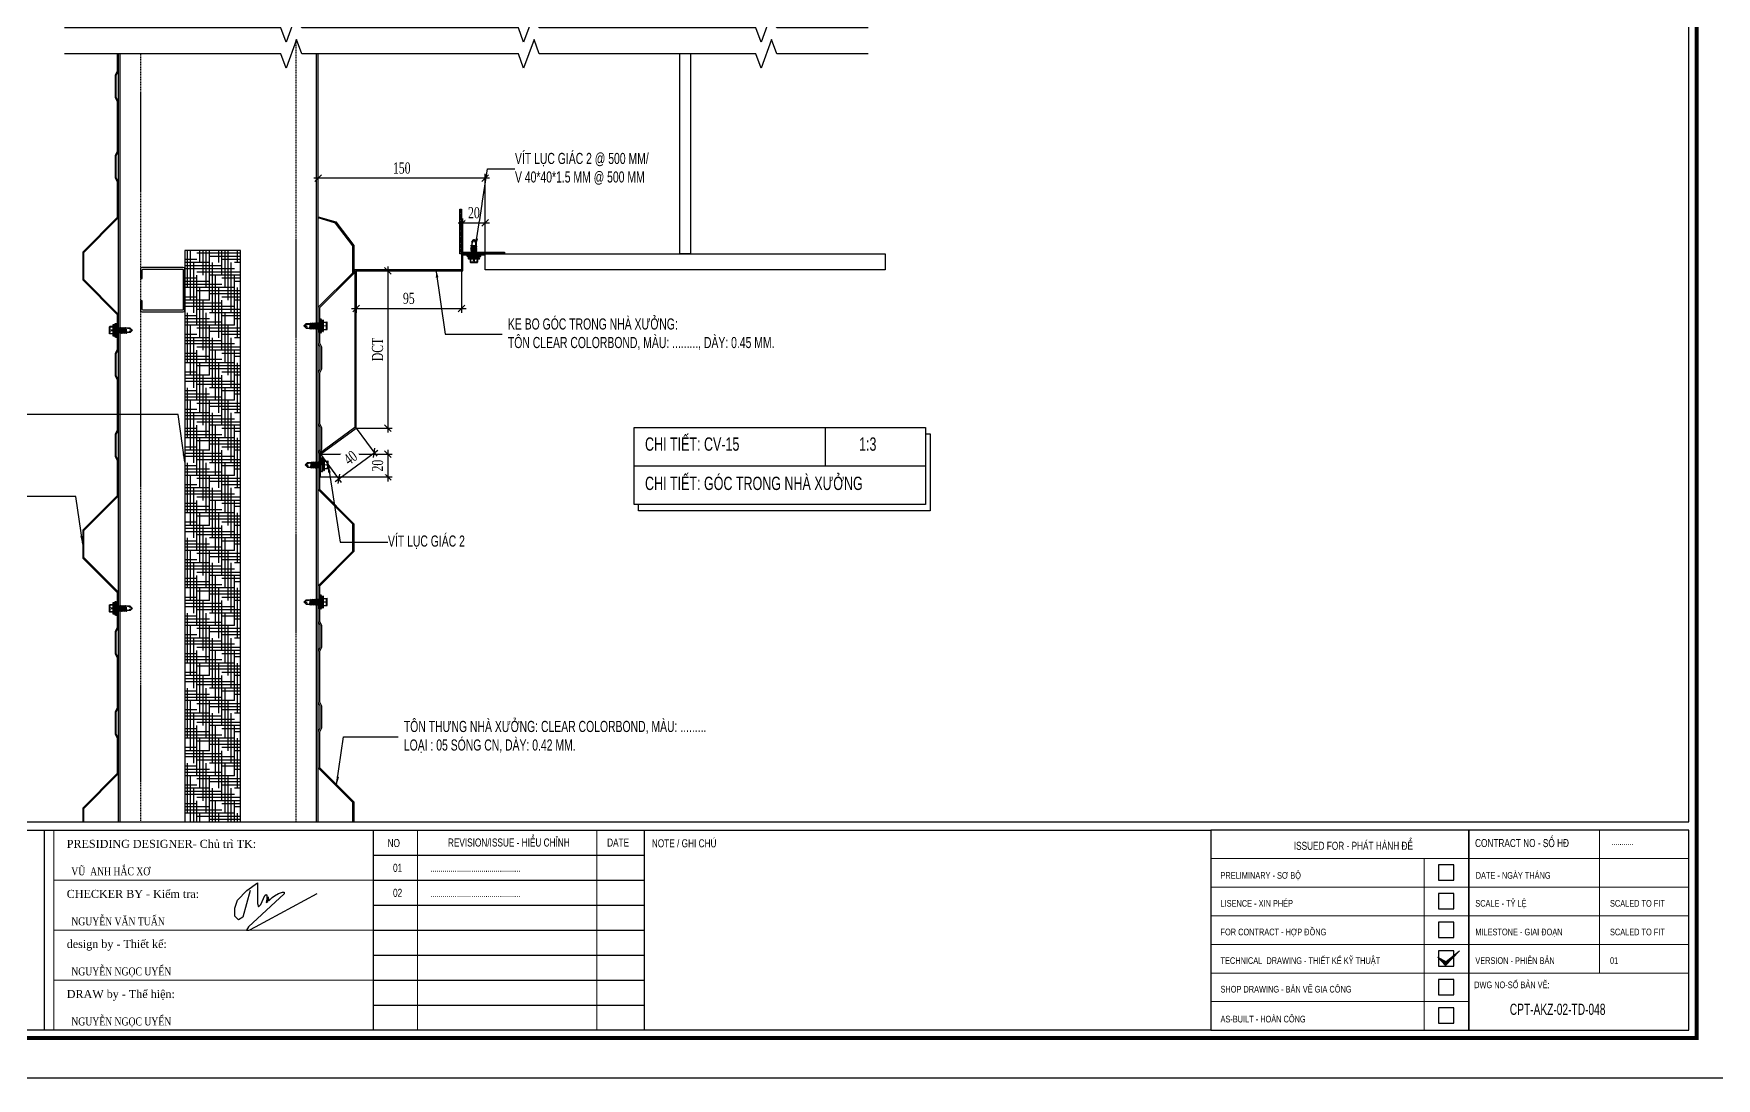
# Model space of a CAD drawing. Header units: inches. Extents: x 315041 to 662841, y -45540 to -35018.
# Drawn here: x 333976.9 to 334355.3, y -38167.8 to -37933 of the extents above; entities that cross this region are included whole.
import ezdxf
from ezdxf.enums import TextEntityAlignment as Align

# ---------------------------------------------------------------- set-up
doc = ezdxf.new("R2010")
doc.units = ezdxf.units.IN
doc.header["$MEASUREMENT"] = 0
doc.linetypes.add('HIDDEN', pattern=[0.375, 0.25, -0.125])
for name, color, linetype in [('1', 1, 'Continuous'), ('2', 2, 'Continuous'), ('251', 251, 'Continuous'), ('3', 3, 'Continuous'), ('7', 7, 'Continuous'), ('8', 8, 'Continuous'), ('BAO KHUNG', 31, 'Continuous'), ('Fast RSQ_A2 Frame$0$Khung ten', 4, 'Continuous'), ('flashing', 6, 'Continuous'), ('STRUCTURE', 1, 'Continuous')]:
    doc.layers.add(name, color=color, linetype=linetype)
doc.layers.add('Cover text', color=7, linetype='Continuous', true_color=0x52370f)
for name, color, linetype, lineweight in [('DETAIL$0$S-Dim', 8, 'Continuous', 20), ('DETAIL$0$S-Hatch', 8, 'Continuous', 13), ('S-Hatch', 8, 'Continuous', 9)]:
    doc.layers.add(name, color=color, linetype=linetype, lineweight=lineweight)
doc.styles.add('ST1', font='times.ttf', dxfattribs={"width": 0.7})
doc.styles.add('ST1H', font='vnshxh.shx', dxfattribs={"width": 0.7})
doc.styles.add('ST3', font='times.ttf', dxfattribs={"width": 0.8})
doc.styles.get("Standard").update_dxf_attribs({"font": 'VHARIALN.TTF'})
doc.styles.add('style2', font='VHAVANI.TTF')
doc.styles.add('TIEU DE', font='VHARIALN.TTF', dxfattribs={"width": 0.8})
doc.dimstyles.new('3', dxfattribs={"dimtxt": 3.5, "dimasz": 1.8, "dimexe": 1, "dimexo": 0, "dimgap": 1, "dimtad": 1, "dimdec": 0, "dimlfac": 3, "dimzin": 0, "dimdsep": 46, "dimtxsty": 'ST1H', "dimblk": 'OBLIQUE', "dimcen": 1, "dimdle": 1, "dimclrd": 8, "dimclre": 8, "dimclrt": 3, "dimadec": 0, "dimazin": 0, "dimtfac": 1, "dimtdec": 0, "dimtix": 1, "dimtofl": 0, "dimtmove": 1, "dimatfit": 3, "dimfxl": 0.18, "dimtolj": 1, "dimtzin": 0, "dimlwd": -1, "dimlwe": -1, "dimarcsym": 1})
doc.dimstyles.new('4', dxfattribs={"dimtxt": 2.5, "dimasz": 1.5, "dimexe": 1, "dimexo": 0, "dimgap": 1, "dimtad": 1, "dimdec": 0, "dimlfac": 4, "dimzin": 0, "dimdsep": 46, "dimtxsty": 'ST1', "dimblk": 'OBLIQUE', "dimcen": 1, "dimdle": 1, "dimclrd": 8, "dimclre": 8, "dimclrt": 3, "dimadec": 0, "dimazin": 0, "dimtfac": 1, "dimtdec": 0, "dimtix": 1, "dimtmove": 0, "dimatfit": 3, "dimfxl": 0.18, "dimtfill": 1, "dimtolj": 1, "dimtzin": 0, "dimlwd": -1, "dimlwe": -1, "dimarcsym": 1})

# ---------------------------------------------------------------- blocks, each defined once
blk = doc.blocks.new('DETAIL$0$MARK')
at = {"layer": 'DETAIL$0$S-Hatch', "linetype": 'Continuous'}
h = blk.add_hatch(dxfattribs=at)
h.set_pattern_fill('ANSI31', color=256, scale=50, style=0)
h.paths.add_polyline_path([(1667850, -1156933), (1667909, -1156997), (1668012, -1156885), (1667913, -1156967)])
at = {"layer": 'DETAIL$0$S-Dim', "linetype": 'Continuous'}
blk.add_lwpolyline([(1667850, -1156933), (1667909, -1156997), (1668012, -1156885), (1667913, -1156967), (1667850, -1156933)], dxfattribs=at)
blk = doc.blocks.new('A$C3be9bcc6')
at = {"layer": '1', "color": 5, "lineweight": 30}
blk.add_lwpolyline([(0.81, 8.89), (-0.84, 2.88), (-1.85, 2.33), (-2.68, 3.13), (-2.68, 4.9), (-2.07, 6.74), (0.04, 8.88), (2.4, 10.63), (2.4, 6), (2.65, 5.25), (3.15, 5.75), (4.09, 7.78), (4.36, 8), (4.55, 7.76), (4.55, 6.96), (4.38, 6.24), (4.73, 6.44), (4.87, 7.5), (4.91, 6.81), (4.96, 6.56), (5.3, 6.85), (5.71, 7.36), (6.26, 7.68), (7.16, 8.21), (8.05, 8.54), (8.45, 8.54), (8.45, 8.14), (0.41, 0.75), (0, 0), (0.54, 0), (2.01, 0.75), (15.87, 8.23)], dxfattribs=at)
blk = doc.blocks.new('A$C75D82031')
at = {"layer": '2', "color": 157, "linetype": 'Continuous'}
blk.add_lwpolyline([(0, 420), (594, 420), (594, 0), (0, 0)], close=True, dxfattribs=at)
at = {"layer": '251', "linetype": 'Continuous'}
for p, q in [((285.8, 50.19), (346.77, 50.19)), ((285.8, 44.56), (346.77, 44.56)), ((285.8, 38.94), (346.77, 38.94)), ((285.8, 33.31), (346.77, 33.31)), ((285.8, 27.69), (346.77, 27.69)), ((285.8, 22.06), (346.77, 22.06)), ((285.8, 16.44), (346.77, 16.44))]:
    blk.add_line(p, q, dxfattribs=at)
at = {"layer": '7', "color": 147, "linetype": 'Continuous'}
blk.add_lwpolyline([(12.33, 57.61), (581.67, 57.61), (581.67, 409.19), (12.33, 409.19)], close=True, dxfattribs=at)
at = {"layer": 'BAO KHUNG', "color": 7}
blk.add_line((346.77, 10.81), (346.77, 55.81), dxfattribs=at)
at = {"layer": 'BAO KHUNG', "color": 167, "linetype": 'Continuous', "const_width": 0.871}
blk.add_lwpolyline([(10.59, 9.07), (583.41, 9.07), (583.41, 410.93), (10.59, 410.93)], close=True, dxfattribs=at)
at = {"layer": 'BAO KHUNG', "color": 7}
for points in [[(144.95, 55.81), (285.8, 55.81), (285.8, 10.81), (144.95, 10.81)], [(211.89, 55.81), (474.14, 55.81), (474.14, 10.81), (211.89, 10.81)], [(474.14, 10.81), (532.16, 10.81), (532.16, 55.81), (474.14, 55.81)], [(532.16, 10.81), (581.67, 10.81), (581.67, 55.81), (532.16, 55.81)]]:
    blk.add_lwpolyline(points, close=True, dxfattribs=at)
at = {"layer": 'Fast RSQ_A2 Frame$0$Khung ten', "color": 7, "ltscale": 1000}
for points in [[(525.34, 44.51), (528.78, 44.51), (528.78, 47.96), (525.34, 47.96)], [(525.34, 38.09), (528.78, 38.09), (528.78, 41.53), (525.34, 41.53)], [(525.34, 31.66), (528.78, 31.66), (528.78, 35.1), (525.34, 35.1)], [(525.34, 25.23), (528.78, 25.23), (528.78, 28.67), (525.34, 28.67)], [(525.34, 18.8), (528.78, 18.8), (528.78, 22.24), (525.34, 22.24)], [(525.34, 12.37), (528.78, 12.37), (528.78, 15.81), (525.34, 15.81)]]:
    blk.add_lwpolyline(points, close=True, dxfattribs=at)
at = {"layer": 'S-Hatch'}
for p, q in [((213.95, 10.81), (213.95, 55.81)), ((295.73, 55.81), (295.73, 10.81)), ((336.07, 55.81), (336.07, 10.81)), ((561.54, 55.81), (561.54, 23.67)), ((474.14, 49.38), (532.16, 49.38)), ((522.13, 10.81), (522.13, 49.38)), ((532.16, 49.38), (581.67, 49.38)), ((285.8, 44.56), (213.95, 44.56)), ((474.14, 42.95), (532.16, 42.95)), ((532.16, 42.95), (581.67, 42.95)), ((474.14, 36.52), (532.16, 36.52)), ((532.16, 36.52), (581.67, 36.52)), ((285.8, 33.31), (213.95, 33.31)), ((474.14, 30.1), (532.16, 30.1)), ((532.16, 30.1), (581.67, 30.1)), ((474.14, 23.67), (532.16, 23.67)), ((532.16, 23.67), (581.67, 23.67)), ((285.8, 22.06), (213.95, 22.06)), ((474.14, 17.24), (532.16, 17.24))]:
    blk.add_line(p, q, dxfattribs=at)
blk.add_blockref('A$C3be9bcc6', (257.32, 33.31))
at = {"layer": 'DETAIL$0$S-Dim', "linetype": 'Continuous', "xscale": 0.02999999996973202, "yscale": 0.02999999996973202, "zscale": 0.02999999996973202}
blk.add_blockref('DETAIL$0$MARK', (-49510.32, 34735.23), dxfattribs=at)
at = {"layer": 'BAO KHUNG', "color": 7, "linetype": 'Continuous', "style": 'ST3'}
for s, p in [('PRESIDING DESIGNER- Chủ trì TK:', (216.86, 51.8)), ('CHECKER BY - Kiểm tra:', (216.86, 40.55)), ('design by - Thiết kế:', (216.86, 29.3)), ('DRAW by - Thể hiện:', (216.86, 18.05))]:
    blk.add_text(s, height=1.8, dxfattribs=at).set_placement(p)
at = {"layer": 'BAO KHUNG', "color": 7, "linetype": 'Continuous', "width": 0.9}
for s, p in [('NO', (290.4, 52.88)), ('REVISION/ISSUE - HIÓU CHØNH', (316.27, 53)), ('DATE', (340.86, 52.99)), ('01', (291.27, 47.31)), ('02', (291.27, 41.69))]:
    blk.add_text(s, height=1.8, dxfattribs=at).set_placement(p, align=Align.MIDDLE_CENTER)
for s, p in [('NOTE / GHI CHÚ', (348.44, 51.92)), ('CONTRACT NO - Sè H§', (533.57, 51.98))]:
    blk.add_text(s, height=1.8, dxfattribs=at).set_placement(p)
blk.add_text('ISSUED FOR - PHÁT HÀNH ĐỂ ', height=1.8, dxfattribs=at).set_placement((506.46, 51.36), align=Align.CENTER)
at = {"layer": 'BAO KHUNG', "color": 109, "linetype": 'Continuous', "style": 'style2', "width": 0.8}
blk.add_text('...........', height=1.5, dxfattribs=at).set_placement((564.21, 52.44))
at = {"layer": 'Cover text', "linetype": 'Continuous', "width": 0.8}
for s, height, style, p in [('VŨ  ANH HẮC XƠ', 1.8, 'ST3', (217.88, 45.63)), ('............................................', 1.5, 'style2', (298.6, 46.4)), ('PRELIMINARY - S¥ Bé', 1.5, 'style2', (476.33, 44.85)), ('date - NGµY TH¸NG', 1.5, 'style2', (533.72, 44.85)), ('............................................', 1.5, 'style2', (298.6, 40.78)), ('LISENCE - XIN PHÐP', 1.5, 'style2', (476.33, 38.57)), ('scale - tû lÖ', 1.5, 'style2', (533.63, 38.57)), ('scaled to fit', 1.5, 'style2', (563.92, 38.57)), ('NGUYỄN VĂN TUẤN', 1.8, 'ST3', (217.88, 34.38)), ('FOR CONTRACT - HîP §åNG', 1.5, 'style2', (476.33, 32.14)), ('MILESTONE - GIAI §O¹N', 1.5, 'style2', (533.63, 32.14)), ('scaled to fit', 1.5, 'style2', (563.92, 32.14)), ('TECHNICAL  DRAWING - THIÕT KÕ Kü THUËT', 1.5, 'style2', (476.33, 25.71)), ('VERSION - PHI£N B¶N', 1.5, 'style2', (533.63, 25.71)), ('01', 1.5, 'style2', (563.92, 25.71)), ('NGUYỄN NGỌC UYỂN', 1.8, 'ST3', (217.88, 23.13)), ('SHOP DRAWING - B¶N VÏ GIA C¤NG', 1.5, 'style2', (476.33, 19.28)), ('%%u%%udwg no-sè b¶n vÏ:', 1.5, 'style2', (533.38, 20.26)), ('NGUYỄN NGỌC UYỂN', 1.8, 'ST3', (217.88, 11.88)), ('AS-BUILT - HOµN C¤NG', 1.5, 'style2', (476.33, 12.56))]:
    blk.add_text(s, height=height, dxfattribs=dict(at, style=style)).set_placement(p)
blk = doc.blocks.new('Short_Self_drilling')
at = {"layer": 'STRUCTURE', "color": 1, "linetype": 'Continuous'}
for p, q in [((6.4, 1.7), (-6.4, 1.7)), ((5.1, 3.8), (-5.1, 3.8)), ((-2.6, 2.9), (-5.1, 2.9)), ((-3.4, 3.8), (-3.4, 6.8)), ((3, 7.2), (-3, 7.2)), ((2.6, 2.9), (-2.6, 2.9)), ((-2.1, 2.8), (-2.1, 2.9)), ((6.3, 0), (0, 0)), ((2.2, 2.8), (2.2, 2.9)), ((2.2, -0.5), (2.2, 0)), ((5.1, 2.9), (2.6, 2.9)), ((3.4, 3.8), (3.4, 6.8)), ((3, -1.2), (-2.7, -0.2)), ((3, -2.7), (-2.7, -1.8)), ((3, -4.2), (-2.7, -3.3)), ((3, -5.8), (-2.7, -4.8)), ((3, -7.3), (-2.7, -6.3)), ((-1.9, -8), (-2.7, -7.9)), ((-2.1, -1.4), (-2.1, -0.9)), ((-2.1, -2.9), (-2.1, -2.4)), ((-2.1, -4.4), (-2.1, -3.9)), ((-2.1, -6), (-2.1, -5.4)), ((-2.1, -7.5), (-2.1, -7)), ((-2.1, -12.3), (-2.1, -8.5)), ((3, -8.8), (-1.1, -8.1)), ((2.1, -12.3), (2.1, -9.1)), ((2.2, -2), (2.2, -1.5)), ((2.2, -3.6), (2.2, -3)), ((2.2, -5.1), (2.2, -4.6)), ((2.2, -6.6), (2.2, -6.1)), ((2.2, -8.1), (2.2, -7.6))]:
    blk.add_line(p, q, dxfattribs=at)
blk.add_lwpolyline([(6.4, 1.3), (6.4, 1.7), (2.1, 2.8), (-2.1, 2.8), (-6.4, 1.7), (-6.4, 1.3)], close=True, dxfattribs=at)
for points in [[(-6.4, 1.3, -0.088869), (-6.3, 0), (0, 0)], [(-0.1, 3.8), (-0.3, 6.2, 0.338878), (-3.1, 6.2), (-3.3, 3.8)], [(3.3, 3.8), (3.1, 6.2, 0.338878), (0.3, 6.2), (0.1, 3.8)], [(2.1, -12.3), (0.2, -14.2, -0.333596), (-0.2, -14.2), (-2.1, -12.3)], [(-0.1, -14), (-1, -12.2, -0.148657), (-1.4, -11.2), (-2, -7.7, -0.815006), (-1.2, -7.8, 0.150833), (-0.8, -8.7)], [(2.1, -12.3), (1.7, -11.7, 0.52242), (0.9, -11.7), (-0.2, -14.2)]]:
    blk.add_lwpolyline(points, format="xyb", dxfattribs=at)
for points in [[(3, -1.2), (2.2, -1.5), (-2.1, -0.8), (-2.7, -0.2), (-2.4, 0)], [(3, -2.7), (2.2, -3), (-2.1, -2.4), (-2.7, -1.8), (-2.1, -1.4), (2.2, -2), (3, -2.7)], [(3, -4.2), (2.2, -4.6), (-2.1, -3.9), (-2.7, -3.3), (-2.1, -2.9), (2.2, -3.6), (3, -4.2)], [(3, -5.8), (2.2, -6.1), (-2.1, -5.4), (-2.7, -4.8), (-2.1, -4.4), (2.2, -5.1), (3, -5.8)], [(3, -7.3), (2.2, -7.6), (-2.1, -7), (-2.7, -6.3), (-2.1, -6), (2.2, -6.6), (3, -7.3)], [(-1.8, -8.5), (-2.1, -8.5), (-2.7, -7.9), (-2.1, -7.5), (-1.8, -7.5)], [(-1.3, -7.6), (2.2, -8.1), (3, -8.8)], [(-1.2, 0), (2.2, -0.5), (3, -1.2)], [(3, -8.8), (2.2, -9.1), (-0.8, -8.7)]]:
    blk.add_lwpolyline(points, dxfattribs=at)
for centre, radius, start, end in [((-5, 3.3), 0.455, 109.7949, 250.2674), ((-3, 6.8), 0.429, 90.0311, 180.0311), ((3, 6.8), 0.429, 0.0311, 90.0311), ((5.1, 3.3), 0.435, 279.7276, 80.3347), ((10, 0.2), 3.74, 162.2963, 182.6103)]:
    blk.add_arc(centre, radius, start, end, dxfattribs=at)
blk = doc.blocks.new('_Oblique')
at = {"color": 0, "linetype": 'ByBlock', "lineweight": -2}
blk.add_line((-0.5, -0.5), (0.5, 0.5), dxfattribs=at)
blk = doc.blocks.new('*D913')
at = {"color": 8, "linetype": 'Continuous', "transparency": 16777216}
for p, q in [((334049.36, -37986.34), (334049.36, -37995.81)), ((334073.1, -37986.09), (334073.1, -37995.81)), ((334048.36, -37994.81), (334074.1, -37994.81))]:
    blk.add_line(p, q, dxfattribs=at)
at = {"layer": 'Defpoints', "color": 0, "transparency": 16777216}
for p in [(334049.36, -37986.34), (334073.1, -37986.09), (334073.1, -37994.81)]:
    blk.add_point(p, dxfattribs=at)
at = {"color": 8, "transparency": 16777216, "xscale": 1.5, "yscale": 1.5, "zscale": 1.5, "rotation": 180}
blk.add_blockref('_Oblique', (334049.36, -37994.81), dxfattribs=at)
at = {"color": 8, "transparency": 16777216, "xscale": 1.5, "yscale": 1.5, "zscale": 1.5}
blk.add_blockref('_Oblique', (334073.1, -37994.81), dxfattribs=at)
at = {"color": 3, "transparency": 16777216, "insert": (334061.23, -37992.54), "char_height": 2.5, "attachment_point": 5, "style": 'ST1', "bg_fill": 3, "box_fill_scale": 1.25, "bg_fill_color": 256, "bg_fill_true_color": 13158600, "bg_fill_transparency": 9300284}
blk.add_mtext('\\A1;95', dxfattribs=at)
blk = doc.blocks.new('*D914')
at = {"color": 8, "linetype": 'Continuous', "transparency": 16777216}
for p, q in [((334072.35, -37975.57), (334079.39, -37975.57)), ((334073.35, -37982.74), (334073.35, -37974.57)), ((334078.39, -37982.49), (334078.39, -37974.57))]:
    blk.add_line(p, q, dxfattribs=at)
at = {"layer": 'Defpoints', "color": 0, "transparency": 16777216}
for p in [(334073.35, -37982.74), (334078.39, -37982.49)]:
    blk.add_point(p, dxfattribs=at)
at = {"color": 8, "transparency": 16777216, "xscale": 1.5, "yscale": 1.5, "zscale": 1.5, "rotation": 180}
blk.add_blockref('_Oblique', (334073.35, -37975.57), dxfattribs=at)
at = {"color": 8, "transparency": 16777216, "xscale": 1.5, "yscale": 1.5, "zscale": 1.5}
blk.add_blockref('_Oblique', (334078.39, -37975.57), dxfattribs=at)
at = {"color": 3, "transparency": 16777216, "insert": (334075.87, -37973.3), "char_height": 2.5, "attachment_point": 5, "style": 'ST1', "bg_fill": 3, "box_fill_scale": 1.25, "bg_fill_color": 256, "bg_fill_true_color": 13158600, "bg_fill_transparency": 11365384}
blk.add_mtext('\\A1;20', dxfattribs=at)
at = {"layer": 'Defpoints', "color": 0, "transparency": 16777216}
blk.add_point((334078.39, -37975.57), dxfattribs=at)
blk = doc.blocks.new('*D915')
at = {"color": 8, "linetype": 'Continuous', "transparency": 16777216}
for p, q in [((334056.48, -37985.34), (334056.48, -38022.68)), ((334049.36, -37986.34), (334057.48, -37986.34)), ((334049.36, -38021.68), (334057.48, -38021.68))]:
    blk.add_line(p, q, dxfattribs=at)
at = {"layer": 'Defpoints', "color": 0, "transparency": 16777216}
for p in [(334049.36, -37986.34), (334049.36, -38021.68), (334056.48, -38021.68)]:
    blk.add_point(p, dxfattribs=at)
at = {"color": 8, "transparency": 16777216, "xscale": 1.5, "yscale": 1.5, "zscale": 1.5}
for p, rotation in [((334056.48, -37986.34), 90), ((334056.48, -38021.68), 270)]:
    blk.add_blockref('_Oblique', p, dxfattribs=dict(at, rotation=rotation))
at = {"color": 3, "transparency": 16777216, "insert": (334054.2, -38004.01), "char_height": 2.5, "attachment_point": 5, "rotation": 90, "style": 'ST1', "bg_fill": 3, "box_fill_scale": 1.25, "bg_fill_color": 256, "bg_fill_true_color": 13158600, "bg_fill_transparency": 11362804}
blk.add_mtext('\\A1;DCT', dxfattribs=at)
blk = doc.blocks.new('*D916')
at = {"color": 8, "linetype": 'Continuous', "transparency": 16777216}
for p, q in [((334056.48, -38026.56), (334056.48, -38033.67)), ((334041.38, -38027.56), (334057.48, -38027.56)), ((334041.38, -38032.67), (334057.48, -38032.67))]:
    blk.add_line(p, q, dxfattribs=at)
at = {"layer": 'Defpoints', "color": 0, "transparency": 16777216}
for p in [(334041.38, -38027.56), (334041.38, -38032.67)]:
    blk.add_point(p, dxfattribs=at)
at = {"color": 8, "transparency": 16777216, "xscale": 1.5, "yscale": 1.5, "zscale": 1.5}
for p, rotation in [((334056.48, -38027.56), 90), ((334056.48, -38032.67), 270)]:
    blk.add_blockref('_Oblique', p, dxfattribs=dict(at, rotation=rotation))
at = {"color": 3, "transparency": 16777216, "insert": (334054.21, -38030.12), "char_height": 2.5, "attachment_point": 5, "rotation": 90, "style": 'ST1', "bg_fill": 3, "box_fill_scale": 1.25, "bg_fill_color": 256, "bg_fill_true_color": 13158600, "bg_fill_transparency": 13607888}
blk.add_mtext('\\A1;20', dxfattribs=at)
at = {"layer": 'Defpoints', "color": 0, "transparency": 16777216}
blk.add_point((334056.48, -38032.67), dxfattribs=at)
blk = doc.blocks.new('*D917')
at = {"color": 8, "linetype": 'Continuous', "transparency": 16777216}
for p, q in [((334049.36, -38021.68), (334054.03, -38028.02)), ((334044.65, -38033.69), (334054.24, -38026.62)), ((334041.38, -38027.56), (334046.05, -38033.9))]:
    blk.add_line(p, q, dxfattribs=at)
at = {"layer": 'Defpoints', "color": 0, "transparency": 16777216}
for p in [(334049.36, -38021.68), (334041.38, -38027.56), (334053.44, -38027.21)]:
    blk.add_point(p, dxfattribs=at)
at = {"color": 8, "transparency": 16777216, "xscale": 1.5, "yscale": 1.5, "zscale": 1.5}
for p, rotation in [((334053.44, -38027.21), 36.40432202294079), ((334045.46, -38033.1), 216.4043220229407)]:
    blk.add_blockref('_Oblique', p, dxfattribs=dict(at, rotation=rotation))
at = {"color": 3, "transparency": 16777216, "insert": (334048.1, -38028.33), "char_height": 2.5, "attachment_point": 5, "rotation": 36.4043, "style": 'ST1', "bg_fill": 3, "box_fill_scale": 1.25, "bg_fill_color": 256, "bg_fill_true_color": 13158600, "bg_fill_transparency": 0}
blk.add_mtext('\\A1;40', dxfattribs=at)
blk = doc.blocks.new('*D918')
at = {"color": 8, "linetype": 'Continuous', "transparency": 16777216}
for p, q in [((334079.39, -37965.52), (334039.88, -37965.52)), ((334040.88, -37984.9), (334040.88, -37964.52)), ((334078.39, -37984.9), (334078.39, -37964.52))]:
    blk.add_line(p, q, dxfattribs=at)
at = {"layer": 'Defpoints', "color": 0, "transparency": 16777216}
for p in [(334040.88, -37965.52), (334040.88, -37984.9), (334078.39, -37984.9)]:
    blk.add_point(p, dxfattribs=at)
at = {"color": 8, "transparency": 16777216, "xscale": 1.5, "yscale": 1.5, "zscale": 1.5, "rotation": 180}
blk.add_blockref('_Oblique', (334040.88, -37965.52), dxfattribs=at)
at = {"color": 8, "transparency": 16777216, "xscale": 1.5, "yscale": 1.5, "zscale": 1.5}
blk.add_blockref('_Oblique', (334078.39, -37965.52), dxfattribs=at)
at = {"color": 3, "transparency": 16777216, "insert": (334059.64, -37963.25), "char_height": 2.5, "attachment_point": 5, "style": 'ST1', "bg_fill": 3, "box_fill_scale": 1.25, "bg_fill_color": 256, "bg_fill_true_color": 13158600, "bg_fill_transparency": 0}
blk.add_mtext('\\A1;150', dxfattribs=at)

msp = doc.modelspace()

# ---------------------------------------------------------------- hatches: boundary and pattern name
at = {"true_color": 0xfa051e}
h = msp.add_hatch(dxfattribs=at)
h.set_pattern_fill('ANSI31', color=1, scale=2.25, style=0)
h.set_pattern_definition([(45, (86472.70667, -12108.4443), (-0.1988737822, 0.1988737822), [])])
h.paths.add_polyline_path([(334082.7289, -37982.4907), (334072.7289, -37982.4907), (334072.7289, -37972.4907), (334073.1039, -37972.4907), (334073.1039, -37982.1157), (334082.7289, -37982.1157)])
h = msp.add_hatch()
h.set_pattern_fill('HOUND', color=8, scale=11.25, angle=90, style=0)
h.set_pattern_definition([(90, (308203.25065, -287849.80884), (-0.703125, 2.8125), [11.25, -5.625]), (180, (308203.25065, -287849.80884), (2.8125, -0.703125), [11.25, -5.625])])
h.paths.add_polyline_path([(334010.8803, -38110.2113), (334023.3803, -38110.2113), (334023.3803, -37981.7456), (334010.8803, -37981.7456)])

# ---------------------------------------------------------------- linework, layer by layer
at = {"color": 9}
msp.add_line((334154.8268, -38021.5829), (334154.8268, -38030.2075), dxfattribs=at)
at = {"color": 94, "linetype": 'HIDDEN'}
for points in [[(334035.8803, -38110.2113), (334035.8803, -37934.4214)], [(334000.8803, -37937.5732), (334000.8803, -38110.2113)]]:
    msp.add_lwpolyline(points, dxfattribs=at)
at = {"color": 3, "ltscale": 15}
for points in [[(333995.6303, -37937.5732), (333995.6303, -37941.4743), (333995.181, -37942.3803), (333995.181, -37947.3724), (333995.6303, -37948.2784), (333995.6303, -37959.5539), (333995.181, -37960.4598), (333995.181, -37965.452), (333995.6303, -37966.3579), (333995.6303, -37974.3232), (333987.8925, -37982.112), (333987.8925, -37988.362), (333995.6303, -37996.1508), (333995.6303, -38004.052), (333995.181, -38004.9579), (333995.181, -38009.9501), (333995.6303, -38010.8561), (333995.6303, -38022.1315), (333995.181, -38023.0375), (333995.181, -38028.0296), (333995.6303, -38028.9356), (333995.6303, -38036.9008), (333987.8925, -38044.6312), (333987.8925, -38050.8812), (333995.6303, -38058.6115), (333995.6303, -38066.5127), (333995.181, -38067.4186), (333995.181, -38072.4108), (333995.6303, -38073.3168), (333995.6303, -38084.5922), (333995.181, -38085.4982), (333995.181, -38090.4903), (333995.6303, -38091.3963), (333995.6303, -38099.2975), (333987.8925, -38107.0863), (333987.8925, -38110.2113)], [(333988.1425, -38110.2113), (333988.1425, -38107.1894), (333995.8803, -38099.4005), (333995.8803, -38091.3377), (333995.431, -38090.4318), (333995.431, -38085.5568), (333995.8803, -38084.6508), (333995.8803, -38073.2582), (333995.431, -38072.3522), (333995.431, -38067.4772), (333995.8803, -38066.5713), (333995.8803, -38058.5079), (333988.1425, -38050.7776), (333988.1425, -38044.7348), (333995.8803, -38037.0045), (333995.8803, -38028.877), (333995.431, -38027.9711), (333995.431, -38023.0961), (333995.8803, -38022.1901), (333995.8803, -38010.7975), (333995.431, -38009.8915), (333995.431, -38005.0165), (333995.8803, -38004.1106), (333995.8803, -37996.0478), (333988.1425, -37988.2589), (333988.1425, -37982.2151), (333995.8803, -37974.4262), (333995.8803, -37966.2994), (333995.431, -37965.3934), (333995.431, -37960.5184), (333995.8803, -37959.6124), (333995.8803, -37948.2198), (333995.431, -37947.3138), (333995.431, -37942.4389), (333995.8803, -37941.5329), (333995.8803, -37937.5732)], [(334048.6181, -38110.2113), (334048.6181, -38105.7967), (334040.8803, -38098.0664), (334040.8803, -38089.9389), (334041.3296, -38089.033), (334041.3296, -38084.158), (334040.8803, -38083.252), (334040.8803, -38071.8594), (334041.3296, -38070.9534), (334041.3296, -38066.0784), (334040.8803, -38065.1725), (334040.8803, -38057.1097), (334048.6181, -38049.3208), (334048.6181, -38043.277), (334040.8803, -38035.4881), (334040.8803, -38027.3613), (334041.3296, -38026.4553), (334041.3296, -38021.5803), (334040.8803, -38020.6744), (334040.8803, -38009.2817), (334041.3296, -38008.3757), (334041.3296, -38003.5008), (334040.8803, -38002.5948), (334040.8803, -37994.5314), (334048.6181, -37986.8011), (334048.6181, -37980.7391), (334044.7058, -37975.6045), (334040.8327, -37974.4243), (334040.8327, -37974.1743), (334044.8296, -37975.3545), (334048.8681, -37980.6547), (334048.8681, -37986.9047), (334041.1303, -37994.6351), (334041.1303, -38002.5362), (334041.5796, -38003.4422), (334041.5796, -38008.4343), (334041.1303, -38009.3403), (334041.1303, -38020.6158), (334041.5796, -38021.5217), (334041.5796, -38026.5139), (334041.1303, -38027.4199), (334041.1303, -38035.3851), (334048.8681, -38043.1739), (334048.8681, -38049.4239), (334041.1303, -38057.2127), (334041.1303, -38065.1139), (334041.5796, -38066.0198), (334041.5796, -38071.012), (334041.1303, -38071.918), (334041.1303, -38083.1934), (334041.5796, -38084.0994), (334041.5796, -38089.0915), (334041.1303, -38089.9975), (334041.1303, -38097.9627), (334048.8681, -38105.6931), (334048.8681, -38110.2113)]]:
    msp.add_lwpolyline(points, dxfattribs=at)
at = {"color": 94}
for points in [[(333995.8803, -37937.5732), (333995.8803, -38110.2113)], [(333996.2553, -37937.5732), (333996.2553, -38110.2113)], [(334040.5053, -38110.2113), (334040.5053, -37937.5732)], [(334040.8803, -38110.2113), (334040.8803, -37937.5732)]]:
    msp.add_lwpolyline(points, dxfattribs=at)
at = {"color": 1, "true_color": 0xfa051e}
msp.add_lwpolyline([(334082.7289, -37982.4907), (334072.7289, -37982.4907), (334072.7289, -37972.4907), (334073.1039, -37972.4907), (334073.1039, -37982.1157), (334082.7289, -37982.1157)], close=True, dxfattribs=at)
at = {"color": 8}
msp.add_lwpolyline([(334023.3803, -38110.2113), (334023.3803, -37981.7456), (334010.8803, -37981.7456), (334010.8803, -38110.2113)], close=True, dxfattribs=at)
at = {"color": 1, "true_color": 0xfa051e}
msp.add_lwpolyline([(334001.2553, -37988.0895), (334001.2553, -37986.152, -0.41421356), (334001.4428, -37985.9645), (334010.3178, -37985.9645, -0.41421356), (334010.5053, -37986.152), (334010.5053, -37995.027, -0.41421356), (334010.3178, -37995.2145), (334001.4428, -37995.2145, -0.41421356), (334001.2553, -37995.027), (334001.2553, -37993.0895), (334000.8803, -37993.0895), (334000.8803, -37995.2145, 0.41421356), (334001.2553, -37995.5895), (334010.5053, -37995.5895, 0.41421356), (334010.8803, -37995.2145), (334010.8803, -37985.9645, 0.41421356), (334010.5053, -37985.5895), (334001.2553, -37985.5895, 0.41421356), (334000.8803, -37985.9645), (334000.8803, -37988.0895)], format="xyb", close=True, dxfattribs=at)
at = {"layer": '2'}
msp.add_lwpolyline([(334124.5909, -37937.5732), (334124.5909, -37982.4907), (334122.1909, -37982.4907), (334122.1909, -37937.5732)], dxfattribs=at)
msp.add_lwpolyline([(334078.3909, -37982.4907), (334168.3909, -37982.4907), (334168.3909, -37986.0907), (334078.3909, -37986.0907)], close=True, dxfattribs=at)
at = {"layer": '8', "ltscale": 1e-09}
msp.add_lwpolyline([(333995.8862, -38001.0907), (333995.8862, -38110.2113)], dxfattribs=at)
at = {"layer": 'flashing', "color": 94, "linetype": 'Continuous'}
for points in [[(334164.507, -37931.727), (334156.0061, -37931.727), (334143.958, -37931.727), (334142.7861, -37928.5073), (334140.4423, -37934.9467), (334139.2705, -37931.727), (334129.4034, -37931.727), (334112.477, -37931.727), (334102.61, -37931.727), (334090.5618, -37931.727), (334089.3899, -37928.5073), (334087.0462, -37934.9467), (334085.8743, -37931.727), (334076.0073, -37931.727), (334059.0808, -37931.727), (334049.2138, -37931.727), (334037.1656, -37931.727), (334035.9938, -37928.5073), (334033.65, -37934.9467), (334032.4781, -37931.727), (334022.6111, -37931.727), (334005.6847, -37931.727), (333995.8177, -37931.727), (333983.7695, -37931.727)], [(334164.507, -37937.5732), (334156.0061, -37937.5732), (334143.958, -37937.5732), (334142.7861, -37934.3535), (334140.4423, -37940.7929), (334139.2705, -37937.5732), (334129.4034, -37937.5732), (334112.477, -37937.5732), (334102.61, -37937.5732), (334090.5618, -37937.5732), (334089.3899, -37934.3535), (334087.0462, -37940.7929), (334085.8743, -37937.5732), (334076.0073, -37937.5732), (334059.0808, -37937.5732), (334049.2138, -37937.5732), (334037.1656, -37937.5732), (334035.9938, -37934.3535), (334033.65, -37940.7929), (334032.4781, -37937.5732), (334022.6111, -37937.5732), (334005.6847, -37937.5732), (333995.8177, -37937.5732), (333983.7695, -37937.5732)]]:
    msp.add_lwpolyline(points, dxfattribs=at)
at = {"layer": 'flashing', "color": 6}
msp.add_lwpolyline([(334049.1093, -37986.0907), (334049.1093, -38021.5363), (334041.1303, -38027.4199), (334041.1303, -38032.6723), (334041.3803, -38032.6723), (334041.3804, -38027.5649), (334049.3593, -38021.6814), (334049.3593, -37986.3407), (334073.3493, -37986.3407), (334073.3493, -37982.7407), (334078.3909, -37982.7407), (334078.3909, -37982.7407), (334078.3909, -37982.7407), (334078.3909, -37982.4907), (334078.1409, -37982.4907), (334078.1409, -37982.4907), (334073.0993, -37982.4907), (334073.0993, -37986.0907)], close=True, dxfattribs=at)

# ---------------------------------------------------------------- block references
at = {"color": 1}
msp.add_blockref('A$C75D82031', (333767.4423, -38167.8214), dxfattribs=at)
at = {"color": 1, "yscale": 0.2399999998742715, "zscale": 0.2399999999999999}
for p, xscale, rotation in [((334075.8701, -37982.7407), 0.240000000018588, 179.9688724451954), ((333995.6303, -37999.7038), -0.240000000018588, 90.0311275548046), ((334041.1303, -37998.7024), 0.240000000018588, 269.9688724451954), ((334041.3804, -38029.9395), 0.240000000018588, 269.9688724451954), ((333995.6303, -38062.2044), -0.240000000018588, 90.0311275548046), ((334041.1303, -38060.7657), 0.240000000018588, 269.9688724451954)]:
    msp.add_blockref('Short_Self_drilling', p, dxfattribs=dict(at, xscale=xscale, rotation=rotation))

# ---------------------------------------------------------------- texts
at = {"color": 3, "ltscale": 0.5, "style": 'TIEU DE', "width": 0.8}
msp.add_attdef('CPT-AKZ-02-TD-048', text='KC-01', height=2.5, dxfattribs=at).set_placement((334319.5855, -38152.3063), align=Align.MIDDLE_CENTER)

# ---------------------------------------------------------------- leaders
at = {"color": 9}
for points in [[(334010.8803, -38029.3248), (334009.3325, -38018.5974), (333972.7761, -38018.5974)], [(333987.8925, -38047.7562), (333986.3447, -38037.0288), (333972.7761, -38037.0288)], [(334044.9992, -38101.8279), (334046.547, -38091.1006), (334060.1156, -38091.1006)]]:
    msp.add_leader(points, dimstyle='3', override={"dimgap": 1, "dimtad": 0}, dxfattribs=at)

# ---------------------------------------------------------------- next in the draw order: texts
at = {"layer": '3', "attachment_point": 4, "style": 'ST1H', "bg_fill": 2}
for s, insert, char_height in [('\\A1;VÝT LôC GI¸C 2 @ 500 MM/\\PV 40*40*1.5 MM @ 500 MM', (334085.1058, -37963.4157), 2.5), ('\\A1;CHI TIÕT: CV-15', (334114.3519, -38025.2974), 3), ('\\A1;VÝT LôC GI¸C 2 ', (334056.5457, -38047.3515), 2.5), ('\\A1;t«n TH¦NG nhµ x\xadëng: CLEAR COLORBOND, mµu: .........\\PLo¹i : 05 SãNG CN, dµy: 0.42 mm.', (334060.1156, -38091.1006), 2.5)]:
    msp.add_mtext(s, dxfattribs=dict(at, insert=insert, char_height=char_height))

# ---------------------------------------------------------------- next in the draw order: dimensions: what is measured, and where the dimension line sits
at = {"color": 1, "true_color": 0xfb040c}
for base, p1, p2, picture, middle in [((334078.3909, -37975.5741), (334073.3493, -37982.7407), (334078.3909, -37982.4907), '*D914', (334075.8701, -37973.3025)), ((334073.0993, -37994.8145), (334049.3593, -37986.3407), (334073.0993, -37986.0907), '*D913', (334061.2293, -37992.5393))]:
    dim = msp.add_linear_dim(base=base, p1=p1, p2=p2, dimstyle='4', dxfattribs=at)
    dim.commit()
    dim.dimension.update_dxf_attribs({"geometry": picture, "text_midpoint": middle})
dim = msp.add_linear_dim(base=(334056.4801, -38032.6723), p1=(334041.3804, -38027.5649), p2=(334041.3803, -38032.6723), angle=90, dimstyle='4', override={"dimtmove": 1}, dxfattribs=at)
dim.commit()
dim.dimension.update_dxf_attribs({"geometry": '*D916', "text_midpoint": (334054.2084, -38030.1186)})

# ---------------------------------------------------------------- next in the draw order: linework, layer by layer
at = {"color": 9}
for points in [[(334111.8823, -38021.5829), (334177.4619, -38021.5829), (334177.4619, -38038.8321), (334111.8823, -38038.8321)], [(334111.8823, -38021.5829), (334177.4619, -38021.5829), (334177.4619, -38030.2075), (334111.8823, -38030.2075)]]:
    msp.add_lwpolyline(points, close=True, dxfattribs=at)
msp.add_lwpolyline([(334177.4619, -38023.0035), (334178.4846, -38023.0035), (334178.4846, -38040.2527), (334112.905, -38040.2527), (334112.905, -38038.8321)], dxfattribs=at)

# ---------------------------------------------------------------- next in the draw order: dimensions: what is measured, and where the dimension line sits
at = {"color": 1, "true_color": 0xfb040c}
dim = msp.add_linear_dim(base=(334056.4801, -38021.6814), p1=(334049.3593, -37986.3407), p2=(334049.3593, -38021.6814), angle=90, text='DCT', dimstyle='4', dxfattribs=at)
dim.commit()
dim.dimension.update_dxf_attribs({"geometry": '*D915', "text_midpoint": (334054.2021, -38004.0111)})

# ---------------------------------------------------------------- next in the draw order: leaders
at = {"color": 9}
for points in [[(334076.2515, -37980.864), (334078.9005, -37963.4157), (334085.1058, -37963.4157)], [(334067.3397, -37986.0452), (334069.4101, -38000.6011), (334083.5166, -38000.6011)]]:
    msp.add_leader(points, dimstyle='3', override={"dimgap": 1, "dimtad": 0}, dxfattribs=at)

# ---------------------------------------------------------------- next in the draw order: texts
at = {"layer": '3', "attachment_point": 4, "style": 'ST1H', "bg_fill": 2}
for s, insert, char_height in [('\\A1;ke BO gãc TRONG NHµ X¦ëNG: \\Pt«n CLEAR COLORBOND, mµu: ........., dµy: 0.45 mm.', (334083.5166, -38000.6011), 2.5), ('\\A1;1:3', (334162.486, -38025.2974), 3), ('\\A1;CHI TIÕT: GãC TRONG NHµ X¦ëNG', (334114.3519, -38034.1271), 3)]:
    msp.add_mtext(s, dxfattribs=dict(at, insert=insert, char_height=char_height))

# ---------------------------------------------------------------- next in the draw order: dimensions: what is measured, and where the dimension line sits
at = {"color": 1, "true_color": 0xfb040c}
dim = msp.add_linear_dim(base=(334040.8803, -37965.5168), p1=(334078.3909, -37984.9022), p2=(334040.8803, -37984.9022), dimstyle='4', dxfattribs=at)
dim.commit()
dim.dimension.update_dxf_attribs({"geometry": '*D918', "text_midpoint": (334059.6356, -37963.2452)})
dim = msp.add_aligned_dim(p1=(334041.3804, -38027.5649), p2=(334049.3593, -38021.6814), distance=-6.8731, dimstyle='4', dxfattribs=at)
dim.commit()
dim.dimension.update_dxf_attribs({"geometry": '*D917', "text_midpoint": (334048.1007, -38028.3267)})

# ---------------------------------------------------------------- next in the draw order: leaders
at = {"color": 9}
msp.add_leader([(334043.1046, -38029.9032), (334045.7536, -38047.3515), (334056.5457, -38047.3515)], dimstyle='3', override={"dimgap": 1, "dimtad": 0}, dxfattribs=at)

doc.saveas('drawing.dxf')
